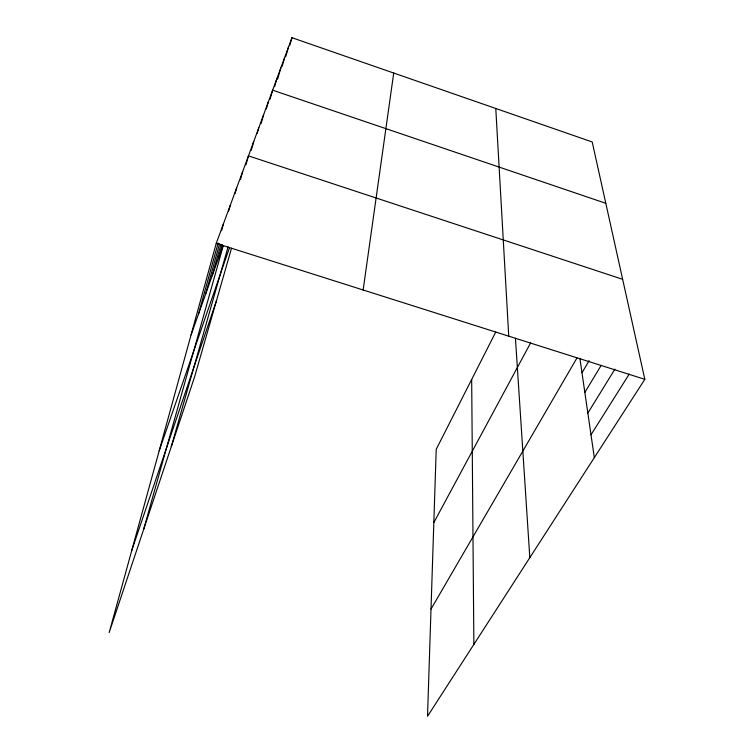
<?xml version="1.0" encoding="UTF-8"?>
<svg xmlns="http://www.w3.org/2000/svg" width="754" height="754" viewBox="0 0 754 754"><rect width="100%" height="100%" fill="white"/><g stroke="black" fill="none" stroke-linecap="round" stroke-linejoin="round"><path stroke-width="1.13" d="M363.145 289.988L393.72 73.044M495.746 332.043L436.217 449.327L427.518 716.3L644.821 379.328L592.21 141.969L291.958 37.7L216.238 243.391L109.179 632.559L194.541 377.066L231.525 248.236M198.472 314.154L218.123 243.052M221.553 230.639L223.429 223.863M205.493 294.494L219.574 243.759M228.65 211.073L230.215 205.437M212.157 275.841L220.941 244.305M235.06 193.637L236.624 188.01M218.481 258.113L222.251 244.616M240.498 179.386L242.694 171.516M143.665 529.346L223.241 245.747M245.936 164.862L248.452 155.871L622.653 279.319M251.242 150.432L253.768 141.441M257.237 133.326L258.82 127.709M261.101 123.599L263.646 114.617M266.332 108.859L268.245 102.12M171.29 446.66L228.094 246.841M270.083 99.17L272.637 90.188L605.811 203.307M274.597 86.635L276.841 78.774M277.651 79.085L280.856 67.841M282.137 66.38L284.71 57.379M285.823 56.352L288.405 47.332M289.687 45.608L291.958 37.7M131.733 550.571L216.539 300.441M159.16 450.864L229.527 247.661M191.064 334.917L222.995 245.474M433.833 522.569L530.656 342.825M431.015 609.081L576.97 357.943M581.984 372.749L589.128 360.676M584.84 392.419L601.183 365.341M587.847 413.069L614.934 369.102M591.004 434.785L629.241 374.059M216.238 243.391L644.821 379.328M579.901 358.414L594.322 457.64M515.444 338.348L529.817 557.658M495.774 108.482L508.752 336.171M471.674 379.479L473.87 644.434"/></g></svg>
